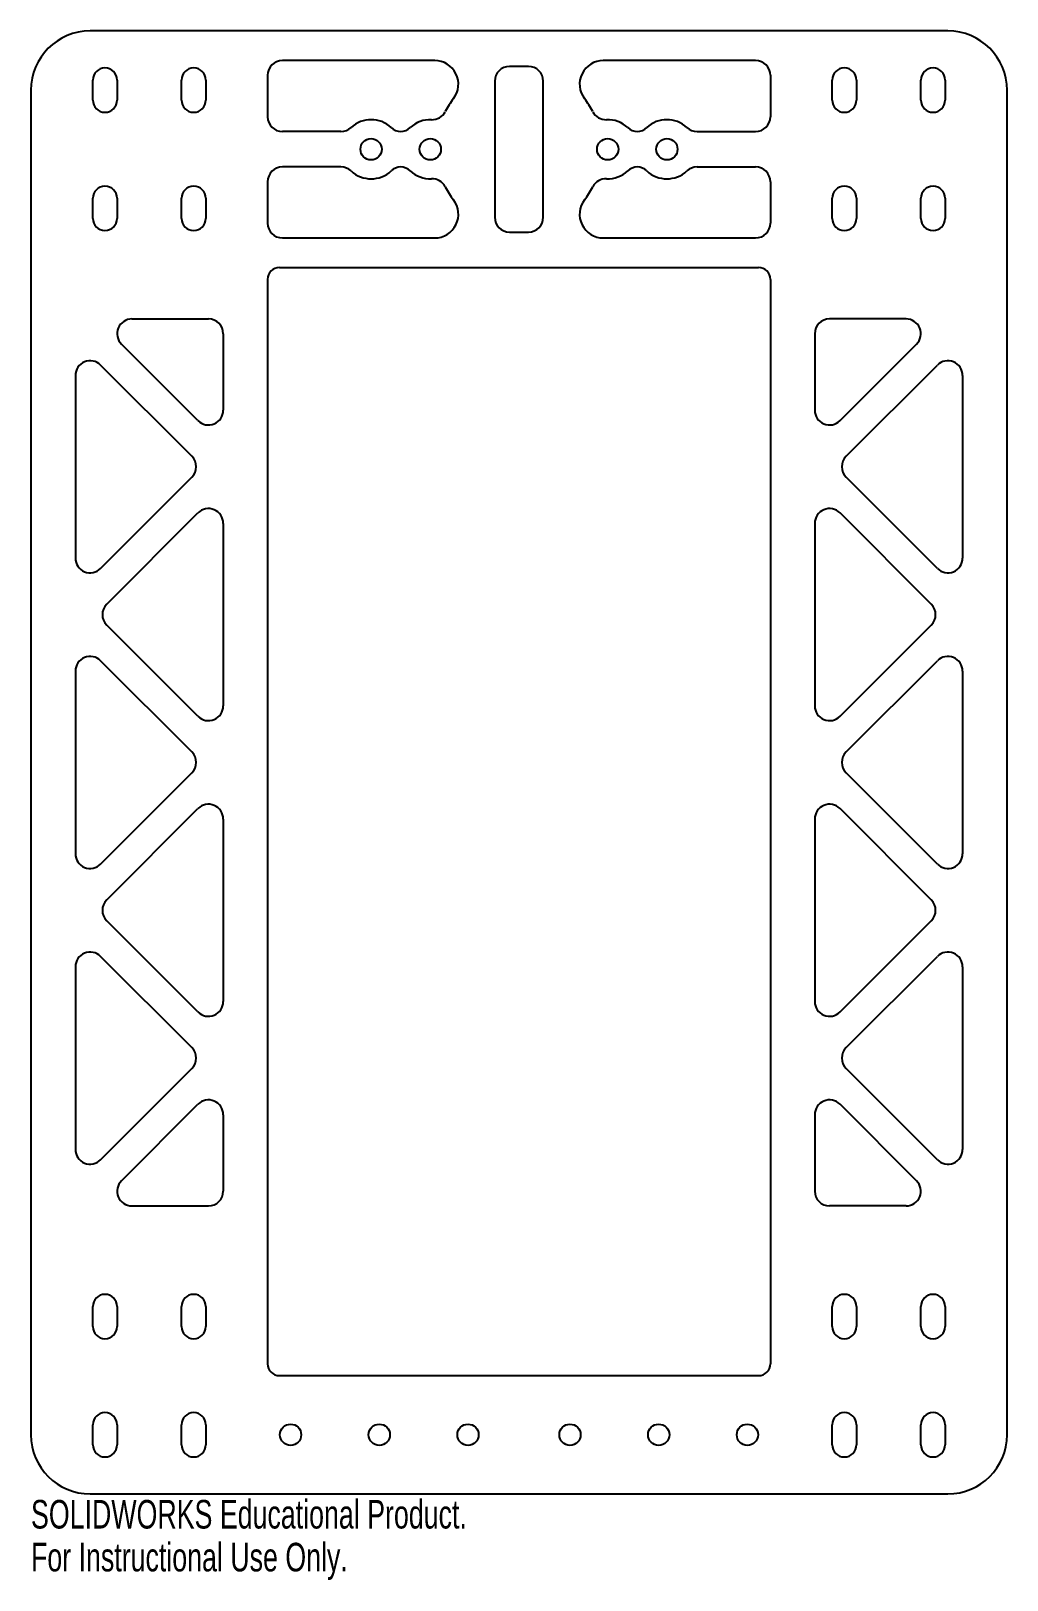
# Model space of a CAD drawing. Header units: millimetres. Extents: x -82 to 83, y -138 to 124.
import ezdxf

# ---------------------------------------------------------------- set-up
doc = ezdxf.new("R2010")
doc.units = ezdxf.units.MM
doc.styles.add('SLDTEXTSTYLE0', font='TXT', dxfattribs={"width": 0.7})

msp = doc.modelspace()

# ---------------------------------------------------------------- linework, layer by layer
at = {"color": 7, "linetype": 'Continuous', "lineweight": 25}
for p, q in [((72.5, 123.7), (-72.5, 123.7)), ((-14.25, 118.7), (-40, 118.7)), ((40, 118.7), (14.25, 118.7)), ((-72.05, 112), (-72.05, 115.4)), ((-67.95, 115.4), (-67.95, 112)), ((-57.05, 112), (-57.05, 115.4)), ((-52.95, 115.4), (-52.95, 112)), ((-42.5, 116.2), (-42.5, 109.2)), ((1.6, 117.7), (-1.6, 117.7)), ((42.5, 116.2), (42.5, 109.2)), ((52.95, 112), (52.95, 115.4)), ((57.05, 115.4), (57.05, 112)), ((67.95, 112), (67.95, 115.4)), ((72.05, 115.4), (72.05, 112)), ((-82.5, 113.7), (-82.5, -113.7)), ((-4.1, 115.2), (-4.1, 92.2)), ((4.1, 92.2), (4.1, 115.2)), ((82.5, -113.7), (82.5, 113.7)), ((-30.1, 106.7), (-40, 106.7)), ((30.1, 106.7), (40, 106.7)), ((-30.1, 100.7), (-40, 100.7)), ((30.1, 100.7), (40, 100.7)), ((-42.5, 98.2), (-42.5, 91.2)), ((42.5, 98.2), (42.5, 91.2)), ((-72.05, 92), (-72.05, 95.4)), ((-67.95, 95.4), (-67.95, 92)), ((-57.05, 92), (-57.05, 95.4)), ((-52.95, 95.4), (-52.95, 92)), ((52.95, 92), (52.95, 95.4)), ((57.05, 95.4), (57.05, 92)), ((67.95, 92), (67.95, 95.4)), ((72.05, 95.4), (72.05, 92)), ((-1.6, 89.7), (1.6, 89.7)), ((-40, 88.7), (-14.25, 88.7)), ((14.25, 88.7), (40, 88.7)), ((-42.5, 81.7), (-42.5, -101.7)), ((-40.5, 83.7), (40.5, 83.7)), ((42.5, 81.7), (42.5, -101.7)), ((-65.43, 75), (-52.5, 75)), ((65.43, 75), (52.5, 75)), ((-54.27, 57.8), (-67.2, 70.73)), ((-50, 72.5), (-50, 59.57)), ((50, 72.5), (50, 59.57)), ((54.27, 57.8), (67.2, 70.73)), ((-55.3, 51.77), (-70.73, 67.2)), ((55.3, 51.77), (70.73, 67.2)), ((-75, 65.43), (-75, 34.57)), ((75, 65.43), (75, 34.57)), ((-70.73, 32.8), (-55.3, 48.23)), ((70.73, 32.8), (55.3, 48.23)), ((-69.7, 26.77), (-54.27, 42.2)), ((69.7, 26.77), (54.27, 42.2)), ((-50, 40.43), (-50, 9.57)), ((50, 40.43), (50, 9.57)), ((-54.27, 7.8), (-69.7, 23.23)), ((54.27, 7.8), (69.7, 23.23)), ((-55.3, 1.77), (-70.73, 17.2)), ((55.3, 1.77), (70.73, 17.2)), ((-75, 15.43), (-75, -15.43)), ((75, 15.43), (75, -15.43)), ((-70.73, -17.2), (-55.3, -1.77)), ((70.73, -17.2), (55.3, -1.77)), ((-69.7, -23.23), (-54.27, -7.8)), ((69.7, -23.23), (54.27, -7.8)), ((-50, -9.57), (-50, -40.43)), ((50, -9.57), (50, -40.43)), ((-54.27, -42.2), (-69.7, -26.77)), ((54.27, -42.2), (69.7, -26.77)), ((-55.3, -48.23), (-70.73, -32.8)), ((55.3, -48.23), (70.73, -32.8)), ((-75, -34.57), (-75, -65.43)), ((75, -34.57), (75, -65.43)), ((-70.73, -67.2), (-55.3, -51.77)), ((70.73, -67.2), (55.3, -51.77)), ((-67.2, -70.73), (-54.27, -57.8)), ((-50, -59.57), (-50, -72.5)), ((50, -59.57), (50, -72.5)), ((67.2, -70.73), (54.27, -57.8)), ((-65.43, -75), (-52.5, -75)), ((65.43, -75), (52.5, -75)), ((-72.05, -95.4), (-72.05, -92)), ((-67.95, -92), (-67.95, -95.4)), ((-57.05, -95.4), (-57.05, -92)), ((-52.95, -92), (-52.95, -95.4)), ((52.95, -95.4), (52.95, -92)), ((57.05, -92), (57.05, -95.4)), ((67.95, -95.4), (67.95, -92)), ((72.05, -92), (72.05, -95.4)), ((-40.5, -103.7), (40.5, -103.7)), ((-72.05, -115.4), (-72.05, -112)), ((-67.95, -112), (-67.95, -115.4)), ((-57.05, -115.4), (-57.05, -112)), ((-52.95, -112), (-52.95, -115.4)), ((52.95, -115.4), (52.95, -112)), ((57.05, -112), (57.05, -115.4)), ((67.95, -115.4), (67.95, -112)), ((72.05, -112), (72.05, -115.4)), ((-72.5, -123.7), (72.5, -123.7))]:
    msp.add_line(p, q, dxfattribs=at)
for centre in [(-25, 103.7), (-15, 103.7), (15, 103.7), (25, 103.7), (-38.62, -113.7), (-23.62, -113.7), (-8.62, -113.7), (8.62, -113.7), (23.62, -113.7), (38.62, -113.7)]:
    msp.add_circle(centre, 1.8, dxfattribs=at)
for centre, radius, start, end in [((-72.5, 113.7), 10, 90, 180), ((72.5, 113.7), 10, 0, 90), ((-40, 116.2), 2.5, 90, 180), ((-14.25, 114.7), 4, 322.3301, 90), ((14.25, 114.7), 4, 90, 217.6699), ((40, 116.2), 2.5, 0, 90), ((-70, 115.4), 2.05, 0, 180), ((-55, 115.4), 2.05, 0, 180), ((-1.6, 115.2), 2.5, 90, 180), ((1.6, 115.2), 2.5, 0, 90), ((55, 115.4), 2.05, 0, 180), ((70, 115.4), 2.05, 0, 180), ((-70, 112), 2.05, 180, 0), ((-55, 112), 2.05, 180, 0), ((-14.7, 111.19), 2.5, 267.7076, 332.9877), ((0, 103.7), 14, 142.3301, 152.9877), ((0, 103.7), 14, 27.0123, 37.6699), ((14.7, 111.19), 2.5, 207.0123, 272.2924), ((55, 112), 2.05, 180, 0), ((70, 112), 2.05, 180, 0), ((-40, 109.2), 2.5, 180, 270), ((-25, 103.7), 5, 47.1666, 132.8334), ((-15, 103.7), 5, 87.7076, 132.8334), ((15, 103.7), 5, 47.1666, 92.2924), ((25, 103.7), 5, 47.1666, 132.8334), ((40, 109.2), 2.5, 270, 0), ((-30.1, 109.2), 2.5, 270, 312.8334), ((-19.9, 109.2), 2.5, 227.1666, 267.73), ((-20.1, 109.2), 2.5, 272.27, 312.8334), ((20.1, 109.2), 2.5, 227.1666, 267.73), ((19.9, 109.2), 2.5, 272.27, 312.8334), ((30.1, 109.2), 2.5, 227.1666, 270), ((-40, 98.2), 2.5, 90, 180), ((-30.1, 98.2), 2.5, 47.1666, 90), ((-25, 103.7), 5, 227.1666, 312.8334), ((-19.9, 98.2), 2.5, 92.27, 132.8334), ((-20.1, 98.2), 2.5, 47.1666, 87.73), ((-15, 103.7), 5, 227.1666, 272.2924), ((15, 103.7), 5, 267.7076, 312.8334), ((20.1, 98.2), 2.5, 92.27, 132.8334), ((19.9, 98.2), 2.5, 47.1666, 87.73), ((25, 103.7), 5, 227.1666, 312.8334), ((30.1, 98.2), 2.5, 90, 132.8334), ((40, 98.2), 2.5, 0, 90), ((-70, 95.4), 2.05, 0, 180), ((-55, 95.4), 2.05, 0, 180), ((-14.7, 96.21), 2.5, 27.0123, 92.2924), ((0, 103.7), 14, 207.0123, 217.6699), ((0, 103.7), 14, 322.3301, 332.9877), ((14.7, 96.21), 2.5, 87.7076, 152.9877), ((55, 95.4), 2.05, 0, 180), ((70, 95.4), 2.05, 0, 180), ((-14.25, 92.7), 4, 270, 37.6699), ((14.25, 92.7), 4, 142.3301, 270), ((-70, 92), 2.05, 180, 0), ((-55, 92), 2.05, 180, 0), ((-1.6, 92.2), 2.5, 180, 270), ((1.6, 92.2), 2.5, 270, 0), ((55, 92), 2.05, 180, 0), ((70, 92), 2.05, 180, 0), ((-40, 91.2), 2.5, 180, 270), ((40, 91.2), 2.5, 270, 0), ((-40.5, 81.7), 2, 90, 180), ((40.5, 81.7), 2, 0, 90), ((-65.43, 72.5), 2.5, 90, 225), ((-52.5, 72.5), 2.5, 0, 90), ((52.5, 72.5), 2.5, 90, 180), ((65.43, 72.5), 2.5, 315, 90), ((-72.5, 65.43), 2.5, 45, 180), ((72.5, 65.43), 2.5, 0, 135), ((-52.5, 59.57), 2.5, 225, 0), ((52.5, 59.57), 2.5, 180, 315), ((-57.07, 50), 2.5, 315, 45), ((57.07, 50), 2.5, 135, 225), ((-52.5, 40.43), 2.5, 0, 135), ((52.5, 40.43), 2.5, 45, 180), ((-72.5, 34.57), 2.5, 180, 315), ((72.5, 34.57), 2.5, 225, 0), ((-67.93, 25), 2.5, 135, 225), ((67.93, 25), 2.5, 315, 45), ((-72.5, 15.43), 2.5, 45, 180), ((72.5, 15.43), 2.5, 0, 135), ((-52.5, 9.57), 2.5, 225, 0), ((52.5, 9.57), 2.5, 180, 315), ((-57.07, 0), 2.5, 315, 45), ((57.07, 0), 2.5, 135, 225), ((-52.5, -9.57), 2.5, 0, 135), ((52.5, -9.57), 2.5, 45, 180), ((-72.5, -15.43), 2.5, 180, 315), ((72.5, -15.43), 2.5, 225, 0), ((-67.93, -25), 2.5, 135, 225), ((67.93, -25), 2.5, 315, 45), ((-72.5, -34.57), 2.5, 45, 180), ((72.5, -34.57), 2.5, 0, 135), ((-52.5, -40.43), 2.5, 225, 0), ((52.5, -40.43), 2.5, 180, 315), ((-57.07, -50), 2.5, 315, 45), ((57.07, -50), 2.5, 135, 225), ((-52.5, -59.57), 2.5, 0, 135), ((52.5, -59.57), 2.5, 45, 180), ((-72.5, -65.43), 2.5, 180, 315), ((72.5, -65.43), 2.5, 225, 0), ((-65.43, -72.5), 2.5, 135, 270), ((-52.5, -72.5), 2.5, 270, 0), ((52.5, -72.5), 2.5, 180, 270), ((65.43, -72.5), 2.5, 270, 45), ((-70, -92), 2.05, 0, 180), ((-55, -92), 2.05, 0, 180), ((55, -92), 2.05, 0, 180), ((70, -92), 2.05, 0, 180), ((-70, -95.4), 2.05, 180, 0), ((-55, -95.4), 2.05, 180, 0), ((55, -95.4), 2.05, 180, 0), ((70, -95.4), 2.05, 180, 0), ((-40.5, -101.7), 2, 180, 270), ((40.5, -101.7), 2, 270, 0), ((-70, -112), 2.05, 0, 180), ((-55, -112), 2.05, 0, 180), ((55, -112), 2.05, 0, 180), ((70, -112), 2.05, 0, 180), ((-72.5, -113.7), 10, 180, 270), ((72.5, -113.7), 10, 270, 0), ((-70, -115.4), 2.05, 180, 0), ((-55, -115.4), 2.05, 180, 0), ((55, -115.4), 2.05, 180, 0), ((70, -115.4), 2.05, 180, 0)]:
    msp.add_arc(centre, radius, start, end, dxfattribs=at)

# ---------------------------------------------------------------- texts
at = {"color": 7, "linetype": 'Continuous', "char_height": 4.8336, "attachment_point": 1, "style": 'SLDTEXTSTYLE0'}
for s, insert in [('SOLIDWORKS Educational Product.', (-82.5, -124.72)), ('For Instructional Use Only.', (-82.5, -131.97))]:
    msp.add_mtext(s, dxfattribs=dict(at, insert=insert))

doc.saveas('drawing.dxf')
